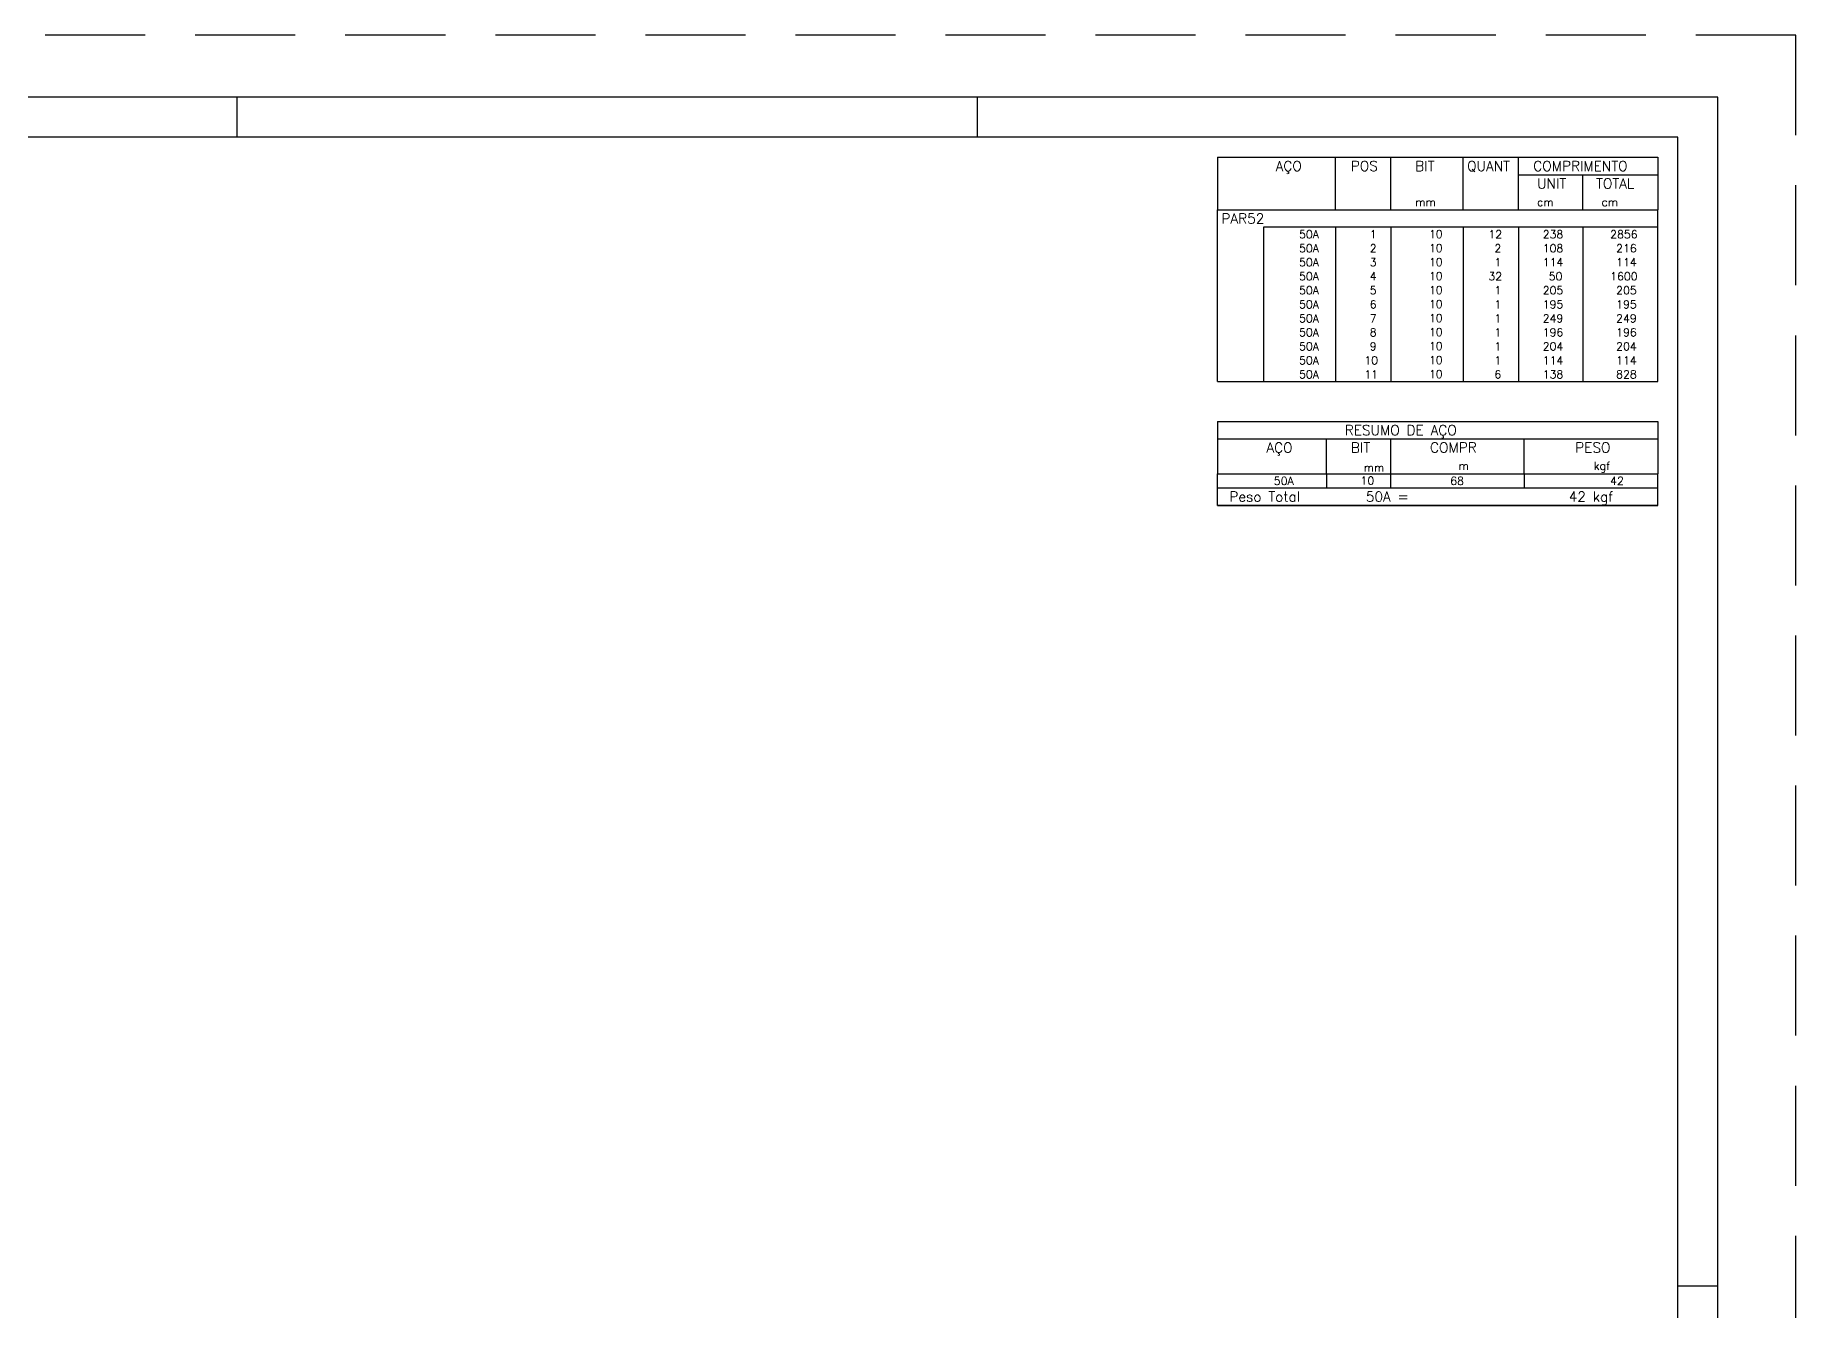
# Model space of a CAD drawing. Extents: x -1.9 to 86, y -1.5 to 61.
# Drawn here: x 42.05 to 86.05, y 29.08 to 60.95 of the extents above; entities that cross this region are included whole.
import ezdxf

# ---------------------------------------------------------------- set-up
doc = ezdxf.new("R2010")
doc.units = 0
doc.header["$MEASUREMENT"] = 0
doc.linetypes.add('HIDDEN', pattern=[0.375, 0.25, -0.125])
doc.layers.get('0').update_dxf_attribs({"linetype": 'CONTINUOUS'})
doc.layers.get('Defpoints').update_dxf_attribs({"linetype": 'CONTINUOUS'})
doc.layers.add('ARQ_FOLHA', color=7, linetype='CONTINUOUS')
doc.layers.add('PENA_02', color=2, linetype='CONTINUOUS')
doc.styles.get("Standard").update_dxf_attribs({"font": 'ROMANS.SHX'})

# ---------------------------------------------------------------- blocks, each defined once
blk = doc.blocks.new('FOLHA A1 - 841 X 594')
at = {"layer": 'ARQ_FOLHA', "color": 1}
for p, q in [((-370, 584), (-370, 594)), ((-185, 584), (-185, 594)), ((-10, 297), (0, 297))]:
    blk.add_line(p, q, dxfattribs=at)
for points in [[(-841, 0), (0, 0), (0, 594), (-841, 594)], [(-816, 10), (-10, 10), (-10, 584), (-816, 584)]]:
    blk.add_lwpolyline(points, close=True, dxfattribs=at)
at = {"layer": 'Defpoints', "color": 8, "linetype": 'HIDDEN', "ltscale": 100}
blk.add_lwpolyline([(-860.5, 609.5), (-860.5, -15.5), (19.5, -15.5), (19.5, 609.5)], close=True, dxfattribs=at)
blk = doc.blocks.new('*U24')
blk.add_blockref('FOLHA A1 - 841 X 594', (0, 0))

msp = doc.modelspace()

# ---------------------------------------------------------------- linework, layer by layer
at = {"layer": 'PENA_02', "linetype": 'Continuous'}
for p, q in [((71.6, 57.9), (71.6, 56.588)), ((71.6, 57.9), (82.6, 57.9)), ((74.55, 56.588), (74.55, 57.9)), ((75.93, 56.588), (75.93, 57.9)), ((77.74, 56.588), (77.74, 57.9)), ((79.12, 56.588), (79.12, 57.9)), ((82.6, 57.9), (82.6, 56.588)), ((79.12, 57.463), (82.6, 57.463)), ((80.73, 56.588), (80.73, 57.463)), ((71.6, 56.588), (82.6, 56.588)), ((71.6, 56.15), (71.6, 56.588)), ((71.6, 56.588), (82.6, 56.588)), ((82.6, 56.15), (82.6, 56.588)), ((71.6, 55.8), (71.6, 56.15)), ((82.6, 56.15), (72.75, 56.15)), ((72.75, 56.15), (72.75, 55.8)), ((74.55, 56.15), (74.55, 55.8)), ((75.93, 56.15), (75.93, 55.8)), ((77.74, 56.15), (77.74, 55.8)), ((79.12, 56.15), (79.12, 55.8)), ((80.73, 56.15), (80.73, 55.8)), ((82.6, 55.8), (82.6, 56.15)), ((71.6, 55.45), (71.6, 55.8)), ((71.6, 55.1), (71.6, 55.45)), ((72.75, 55.8), (72.75, 55.45)), ((72.75, 55.45), (72.75, 55.1)), ((74.55, 55.8), (74.55, 55.45)), ((74.55, 55.45), (74.55, 55.1)), ((75.93, 55.8), (75.93, 55.45)), ((75.93, 55.45), (75.93, 55.1)), ((77.74, 55.8), (77.74, 55.45)), ((77.74, 55.45), (77.74, 55.1)), ((79.12, 55.8), (79.12, 55.45)), ((79.12, 55.45), (79.12, 55.1)), ((80.73, 55.8), (80.73, 55.45)), ((80.73, 55.45), (80.73, 55.1)), ((82.6, 55.45), (82.6, 55.8)), ((82.6, 55.1), (82.6, 55.45)), ((71.6, 54.75), (71.6, 55.1)), ((72.75, 55.1), (72.75, 54.75)), ((74.55, 55.1), (74.55, 54.75)), ((75.93, 55.1), (75.93, 54.75)), ((77.74, 55.1), (77.74, 54.75)), ((79.12, 55.1), (79.12, 54.75)), ((80.73, 55.1), (80.73, 54.75)), ((82.6, 54.75), (82.6, 55.1)), ((71.6, 54.4), (71.6, 54.75)), ((72.75, 54.75), (72.75, 54.4)), ((74.55, 54.75), (74.55, 54.4)), ((75.93, 54.75), (75.93, 54.4)), ((77.74, 54.75), (77.74, 54.4)), ((79.12, 54.75), (79.12, 54.4)), ((80.73, 54.75), (80.73, 54.4)), ((82.6, 54.4), (82.6, 54.75)), ((71.6, 54.05), (71.6, 54.4)), ((72.75, 54.4), (72.75, 54.05)), ((74.55, 54.4), (74.55, 54.05)), ((75.93, 54.4), (75.93, 54.05)), ((77.74, 54.4), (77.74, 54.05)), ((79.12, 54.4), (79.12, 54.05)), ((80.73, 54.4), (80.73, 54.05)), ((82.6, 54.05), (82.6, 54.4)), ((71.6, 53.7), (71.6, 54.05)), ((71.6, 53.35), (71.6, 53.7)), ((72.75, 54.05), (72.75, 53.7)), ((72.75, 53.7), (72.75, 53.35)), ((74.55, 54.05), (74.55, 53.7)), ((74.55, 53.7), (74.55, 53.35)), ((75.93, 54.05), (75.93, 53.7)), ((75.93, 53.7), (75.93, 53.35)), ((77.74, 54.05), (77.74, 53.7)), ((77.74, 53.7), (77.74, 53.35)), ((79.12, 54.05), (79.12, 53.7)), ((79.12, 53.7), (79.12, 53.35)), ((80.73, 54.05), (80.73, 53.7)), ((80.73, 53.7), (80.73, 53.35)), ((82.6, 53.7), (82.6, 54.05)), ((82.6, 53.35), (82.6, 53.7)), ((71.6, 53), (71.6, 53.35)), ((72.75, 53.35), (72.75, 53)), ((74.55, 53.35), (74.55, 53)), ((75.93, 53.35), (75.93, 53)), ((77.74, 53.35), (77.74, 53)), ((79.12, 53.35), (79.12, 53)), ((80.73, 53.35), (80.73, 53)), ((82.6, 53), (82.6, 53.35)), ((71.6, 52.65), (71.6, 53)), ((72.75, 53), (72.75, 52.65)), ((74.55, 53), (74.55, 52.65)), ((75.93, 53), (75.93, 52.65)), ((77.74, 53), (77.74, 52.65)), ((79.12, 53), (79.12, 52.65)), ((80.73, 53), (80.73, 52.65)), ((82.6, 52.65), (82.6, 53)), ((71.6, 52.3), (71.6, 52.65)), ((72.75, 52.65), (72.75, 52.3)), ((74.55, 52.65), (74.55, 52.3)), ((75.93, 52.65), (75.93, 52.3)), ((77.74, 52.65), (77.74, 52.3)), ((79.12, 52.65), (79.12, 52.3)), ((80.73, 52.65), (80.73, 52.3)), ((82.6, 52.3), (82.6, 52.65)), ((71.6, 52.3), (82.6, 52.3)), ((71.6, 51.3), (71.6, 49.988)), ((71.6, 51.3), (82.6, 51.3)), ((82.6, 51.3), (82.6, 49.988)), ((71.6, 50.863), (82.6, 50.863)), ((74.32, 49.988), (74.32, 50.863)), ((75.93, 49.988), (75.93, 50.863)), ((79.265, 49.988), (79.265, 50.863)), ((71.6, 49.988), (82.6, 49.988)), ((71.6, 49.638), (71.6, 49.988)), ((74.32, 49.988), (74.32, 49.638)), ((75.93, 49.638), (75.93, 49.988)), ((79.265, 49.988), (79.265, 49.638)), ((82.6, 49.638), (82.6, 49.988)), ((71.6, 49.638), (82.6, 49.638)), ((71.6, 49.2), (71.6, 49.638)), ((71.6, 49.638), (82.6, 49.638)), ((82.6, 49.2), (82.6, 49.638)), ((82.6, 49.2), (71.6, 49.2)), ((71.6, 49.2), (82.6, 49.2))]:
    msp.add_line(p, q, dxfattribs=at)

# ---------------------------------------------------------------- block references
at = {"xscale": 0.09999999999999938, "yscale": 0.09999999999999938, "zscale": 0.09999999999999938}
msp.add_blockref('*U24', (84.1, 0), dxfattribs=at)

# ---------------------------------------------------------------- texts
at = {"layer": 'PENA_02', "linetype": 'Continuous'}
for s, height, p in [('AÇO', 0.25, (73.05, 57.556)), ('POS', 0.25, (74.93, 57.556)), ('BIT', 0.25, (76.54, 57.556)), ('QUANT', 0.25, (77.836, 57.556)), ('COMPRIMENTO', 0.25, (79.489, 57.556)), ('UNIT', 0.25, (79.587, 57.119)), ('TOTAL', 0.25, (81.059, 57.119)), ('mm', 0.2, (76.54, 56.681)), ('cm', 0.2, (79.587, 56.681)), ('cm', 0.2, (81.197, 56.681)), ('PAR52', 0.25, (71.696, 56.244)), ('     50A', 0.2, (72.89, 55.875)), ('  1', 0.2, (75.13, 55.875)), ('     10', 0.2, (76.137, 55.881)), ('   12', 0.2, (77.92, 55.875)), ('    238', 0.2, (79.13, 55.875)), ('   2856', 0.2, (80.964, 55.875)), ('     50A', 0.2, (72.89, 55.525)), ('  2', 0.2, (75.13, 55.525)), ('     10', 0.2, (76.137, 55.531)), ('    2', 0.2, (77.92, 55.525)), ('    108', 0.2, (79.13, 55.525)), ('    216', 0.2, (80.964, 55.525)), ('     50A', 0.2, (72.89, 55.175)), ('     50A', 0.2, (72.89, 54.825)), ('  3', 0.2, (75.13, 55.175)), ('  4', 0.2, (75.13, 54.825)), ('     10', 0.2, (76.137, 55.181)), ('     10', 0.2, (76.137, 54.831)), ('   32', 0.2, (77.92, 54.825)), ('    1', 0.2, (77.92, 55.175)), ('    114', 0.2, (79.13, 55.175)), ('     50', 0.2, (79.13, 54.825)), ('   1600', 0.2, (80.964, 54.825)), ('    114', 0.2, (80.964, 55.175)), ('     50A', 0.2, (72.89, 54.475)), ('  5', 0.2, (75.13, 54.475)), ('     10', 0.2, (76.137, 54.481)), ('    1', 0.2, (77.92, 54.475)), ('    205', 0.2, (79.13, 54.475)), ('    205', 0.2, (80.964, 54.475)), ('     50A', 0.2, (72.89, 54.125)), ('  6', 0.2, (75.13, 54.125)), ('     10', 0.2, (76.137, 54.131)), ('    1', 0.2, (77.92, 54.125)), ('    195', 0.2, (79.13, 54.125)), ('    195', 0.2, (80.964, 54.125)), ('     50A', 0.2, (72.89, 53.775)), ('  7', 0.2, (75.13, 53.775)), ('     10', 0.2, (76.137, 53.781)), ('    1', 0.2, (77.92, 53.775)), ('    249', 0.2, (79.13, 53.775)), ('    249', 0.2, (80.964, 53.775)), ('     50A', 0.2, (72.89, 53.425)), ('     50A', 0.2, (72.89, 53.075)), ('  8', 0.2, (75.13, 53.425)), ('  9', 0.2, (75.13, 53.075)), ('     10', 0.2, (76.137, 53.431)), ('     10', 0.2, (76.137, 53.081)), ('    1', 0.2, (77.92, 53.425)), ('    1', 0.2, (77.92, 53.075)), ('    204', 0.2, (79.13, 53.075)), ('    196', 0.2, (79.13, 53.425)), ('    204', 0.2, (80.964, 53.075)), ('    196', 0.2, (80.964, 53.425)), ('     50A', 0.2, (72.89, 52.725)), (' 10', 0.2, (75.13, 52.725)), ('     10', 0.2, (76.137, 52.731)), ('    1', 0.2, (77.92, 52.725)), ('    114', 0.2, (79.13, 52.725)), ('    114', 0.2, (80.964, 52.725)), ('     50A', 0.2, (72.89, 52.375)), (' 11', 0.2, (75.13, 52.375)), ('     10', 0.2, (76.137, 52.381)), ('    6', 0.2, (77.92, 52.375)), ('    138', 0.2, (79.13, 52.375)), ('    828', 0.2, (80.964, 52.375)), ('RESUMO DE AÇO', 0.25, (74.78, 50.956)), ('AÇO', 0.25, (72.82, 50.519)), ('BIT', 0.25, (74.93, 50.519)), ('COMPR', 0.25, (76.909, 50.522)), ('PESO', 0.25, (80.538, 50.522)), ('mm', 0.2, (75.251, 50.045)), ('m', 0.2, (77.623, 50.091)), ('kgf', 0.2, (81.001, 50.091)), ('     50A', 0.2, (72.26, 49.713)), ('     10', 0.2, (74.427, 49.719)), ('     68', 0.2, (76.668, 49.713)), ('      42', 0.2, (80.515, 49.713)), ('Peso Total        50A =', 0.25, (71.893, 49.294)), ('      42 kgf', 0.25, (79.257, 49.294))]:
    msp.add_text(s, height=height, dxfattribs=at).set_placement(p)

doc.saveas('drawing.dxf')
